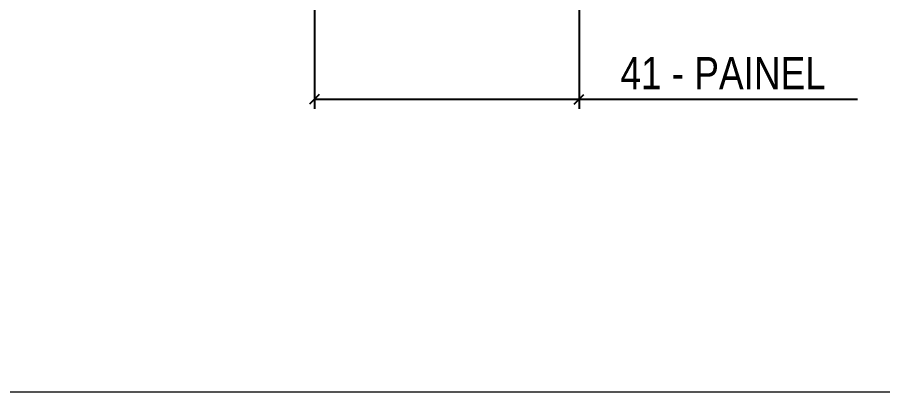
# Model space of a CAD drawing. Extents: x 2282 to 12463, y 760 to 16806.
# Drawn here: x 6217.7 to 6486, y 12636.5 to 12752.7 of the extents above; entities that cross this region are included whole.
import ezdxf

# ---------------------------------------------------------------- set-up
doc = ezdxf.new("R2010")
doc.units = 0
doc.layers.add('CARIMBO', color=255, linetype='Continuous', lineweight=9)
doc.layers.add('COTA', color=241, linetype='Continuous')
doc.styles.add('COTA TECNICA 2X', font='techl___.ttf', dxfattribs={"height": 10})
doc.dimstyles.new('SECAO PILAR', dxfattribs={"dimtxt": 10, "dimasz": 3, "dimexe": 3, "dimexo": 3, "dimgap": 3, "dimtad": 1, "dimdec": 1, "dimlfac": 0.5, "dimzin": 12, "dimdsep": 46, "dimtxsty": 'COTA TECNICA 2X', "dimblk1": 'OBLIQUE', "dimblk2": 'OBLIQUE', "dimsah": 1, "dimcen": 0.9, "dimclrd": 256, "dimclre": 256, "dimclrt": 256, "dimadec": 1, "dimazin": 3, "dimtfac": 1, "dimtdec": 1, "dimtmove": 0, "dimatfit": 3, "dimfxl": 1, "dimtolj": 1, "dimtzin": 12, "dimarcsym": 0})

# ---------------------------------------------------------------- blocks, each defined once
blk = doc.blocks.new('_Oblique')
at = {"color": 0, "linetype": 'ByBlock', "lineweight": -2}
blk.add_line((-0.5, -0.5), (0.5, 0.5), dxfattribs=at)
blk = doc.blocks.new('*D368')
at = {"layer": 'COTA', "lineweight": -2, "transparency": 16777216}
for p, q in [((6309.83, 12801.58), (6309.83, 12724.29)), ((6391.87, 12801.58), (6391.87, 12724.29)), ((6309.83, 12727.29), (6391.87, 12727.29)), ((6391.87, 12727.29), (6478.18, 12727.29))]:
    blk.add_line(p, q, dxfattribs=at)
at = {"layer": 'Defpoints', "color": 0, "transparency": 16777216}
for p in [(6309.83, 12804.58), (6391.87, 12804.58), (6391.87, 12727.29)]:
    blk.add_point(p, dxfattribs=at)
at = {"layer": 'COTA', "lineweight": -2, "transparency": 16777216, "xscale": 3, "yscale": 3, "zscale": 3, "rotation": 180}
blk.add_blockref('_Oblique', (6309.83, 12727.29), dxfattribs=at)
at = {"layer": 'COTA', "lineweight": -2, "transparency": 16777216, "xscale": 3, "yscale": 3, "zscale": 3}
blk.add_blockref('_Oblique', (6391.87, 12727.29), dxfattribs=at)
at = {"layer": 'COTA', "transparency": 16777216, "insert": (6436.52, 12735.37), "char_height": 10, "attachment_point": 5, "style": 'COTA TECNICA 2X'}
blk.add_mtext('\\A1;41 - PAINEL', dxfattribs=at)

msp = doc.modelspace()

# ---------------------------------------------------------------- linework, layer by layer
at = {"layer": 'CARIMBO', "color": 3}
msp.add_line((2282.39, 12636.5), (9611.68, 12636.5), dxfattribs=at)

# ---------------------------------------------------------------- dimensions: what is measured, and where the dimension line sits
at = {"layer": 'COTA'}
dim = msp.add_linear_dim(base=(6391.87, 12727.29), p1=(6309.83, 12804.58), p2=(6391.87, 12804.58), text='<> - PAINEL', dimstyle='SECAO PILAR', dxfattribs=at)
dim.commit()
dim.dimension.update_dxf_attribs({"geometry": '*D368', "text_midpoint": (6436.52, 12735.37)})

doc.saveas('drawing.dxf')
